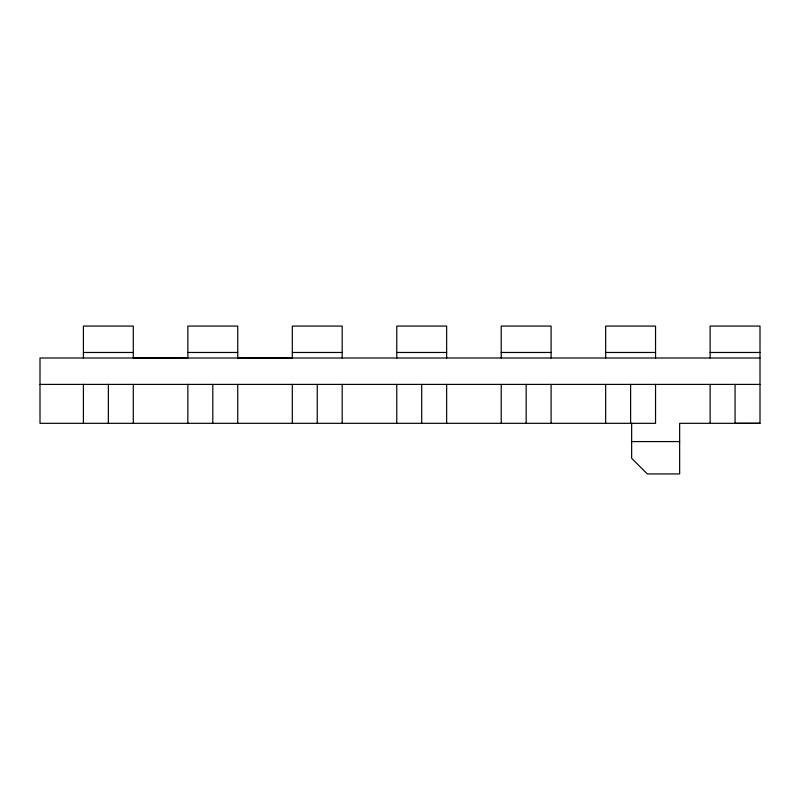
<?xml version="1.0" encoding="UTF-8"?>
<svg xmlns="http://www.w3.org/2000/svg" width="800" height="800" viewBox="0 0 800 800"><rect width="100%" height="100%" fill="white"/><g stroke="black" fill="none" stroke-linecap="round" stroke-linejoin="round"><path stroke-width="1.2" d="M187.86 357.74L133.29 358L133.29 326.07L83.41 326.07L83.41 358M83.41 352.47L133.29 352.47M187.86 352.47L237.74 352.47M292.31 352.47L342.19 352.47M396.77 352.47L446.64 352.47M501.22 352.47L551.1 352.47M605.67 352.47L655.55 352.47M710.12 352.47L760 352.47M760 358L40 358L40 423.32L655.55 423.32L655.55 384.4M40 384.4L760 384.4M760 423.3L735.06 423.32L735.06 384.4M631.65 441.58L679.65 441.58M237.74 357.74L292.31 358L292.31 326.07L342.19 326.07L342.19 358M710.12 358L710.12 326.07L760 326.07L760 423.32L679.65 423.32L679.65 473.93L647.3 473.93L631.65 458.28L631.65 423.32M710.12 384.4L710.12 423.32M655.55 358L655.55 326.07L605.67 326.07L605.67 358M630.61 384.4L630.61 423.32M605.67 384.4L605.67 423.32M551.1 358L551.1 326.07L501.22 326.07L501.22 358M551.1 384.4L551.1 423.32M526.16 384.4L526.16 423.32M501.22 384.4L501.22 423.32M446.64 358L446.64 326.07L396.77 326.07L396.77 358M446.64 384.4L446.64 423.32M421.7 384.4L421.7 423.32M396.77 384.4L396.77 423.32M342.19 384.4L342.19 423.32M317.25 384.4L317.25 423.32M292.31 384.4L292.31 423.32M237.74 358L237.74 326.07L187.86 326.07L187.86 358M237.74 384.4L237.74 423.32M212.8 384.4L212.8 423.32M187.86 384.4L187.86 423.32M133.29 384.4L133.29 423.32M108.35 384.4L108.35 423.32M83.41 384.4L83.41 423.32"/></g></svg>
